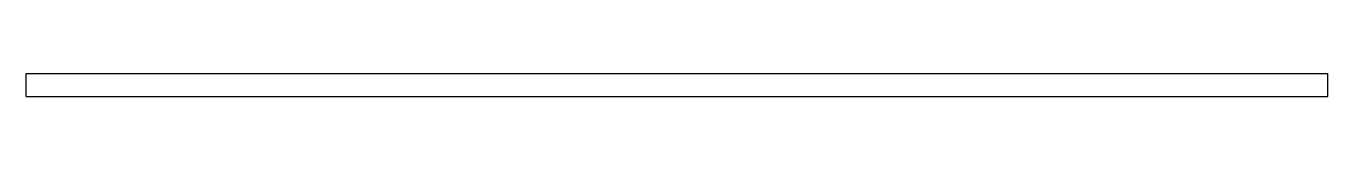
# Model space of a CAD drawing. Extents: x -86 to 86, y 103 to 106.
import ezdxf

# ---------------------------------------------------------------- set-up
doc = ezdxf.new("R2010")
doc.units = 0
doc.layers.get('0').update_dxf_attribs({"linetype": 'continuous'})

# ---------------------------------------------------------------- blocks, each defined once
blk = doc.blocks.new('CUT056')
at = {"color": 0}
for p, q in [((-86.5, 103), (-86.5, 106)), ((86.5, 103), (86.5, 106))]:
    blk.add_line(p, q, dxfattribs=at)
for points in [[(-86.5, 106), (-85.63, 106), (-84.77, 106), (-83.05, 106), (-80.49, 106), (-77.93, 106), (-73.81, 106), (-69.69, 106), (-64.89, 106), (-59.41, 106), (-53.93, 106), (-47.37, 106), (-40.81, 106), (-33.87, 106), (-26.56, 106), (-19.25, 106), (-11.55, 106), (-3.85, 106), (3.85, 106), (11.55, 106), (19.25, 106), (26.56, 106), (33.87, 106), (40.81, 106), (47.37, 106), (53.93, 106), (59.41, 106), (64.89, 106), (69.69, 106), (73.81, 106), (77.93, 106), (80.49, 106), (83.05, 106), (84.77, 106), (85.63, 106), (86.5, 106)], [(-86.5, 103), (-85.63, 103), (-84.77, 103), (-83.05, 103), (-80.49, 103), (-77.93, 103), (-73.81, 103), (-69.69, 103), (-64.89, 103), (-59.41, 103), (-53.93, 103), (-47.37, 103), (-40.81, 103), (-33.87, 103), (-26.56, 103), (-19.25, 103), (-11.55, 103), (-3.85, 103), (3.85, 103), (11.55, 103), (19.25, 103), (26.56, 103), (33.87, 103), (40.81, 103), (47.37, 103), (53.93, 103), (59.41, 103), (64.89, 103), (69.69, 103), (73.81, 103), (77.93, 103), (80.49, 103), (83.05, 103), (84.77, 103), (85.63, 103), (86.5, 103)]]:
    blk.add_lwpolyline(points, dxfattribs=at)

msp = doc.modelspace()

# ---------------------------------------------------------------- block references
at = {"color": 0}
msp.add_blockref('CUT056', (0, 0), dxfattribs=at)

doc.saveas('drawing.dxf')
